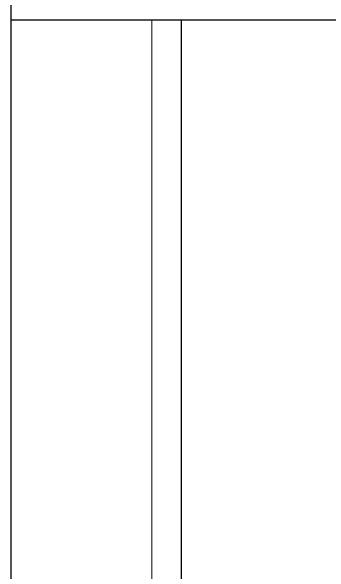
# Model space of a CAD drawing. Header units: millimetres. Extents: x 15 to 1184, y 5 to 836.
# Drawn here: x 400.16 to 427.5, y 594.58 to 642.85 of the extents above; entities that cross this region are included whole.
import ezdxf

# ---------------------------------------------------------------- set-up
doc = ezdxf.new("R2010")
doc.units = ezdxf.units.MM

msp = doc.modelspace()

# ---------------------------------------------------------------- linework, layer by layer
at = {"color": 7, "linetype": 'Continuous', "lineweight": 25}
for p, q in [((400.157, 642.099), (400.157, 643.841)), ((400.157, 642.099), (552.556, 642.099)), ((400.157, 507.479), (400.157, 642.099)), ((414.762, 507.479), (414.762, 642.099))]:
    msp.add_line(p, q, dxfattribs=at)
at = {"color": 8, "linetype": 'Continuous', "lineweight": 18}
msp.add_line((412.221, 642.099), (412.221, 507.479), dxfattribs=at)

doc.saveas('drawing.dxf')
